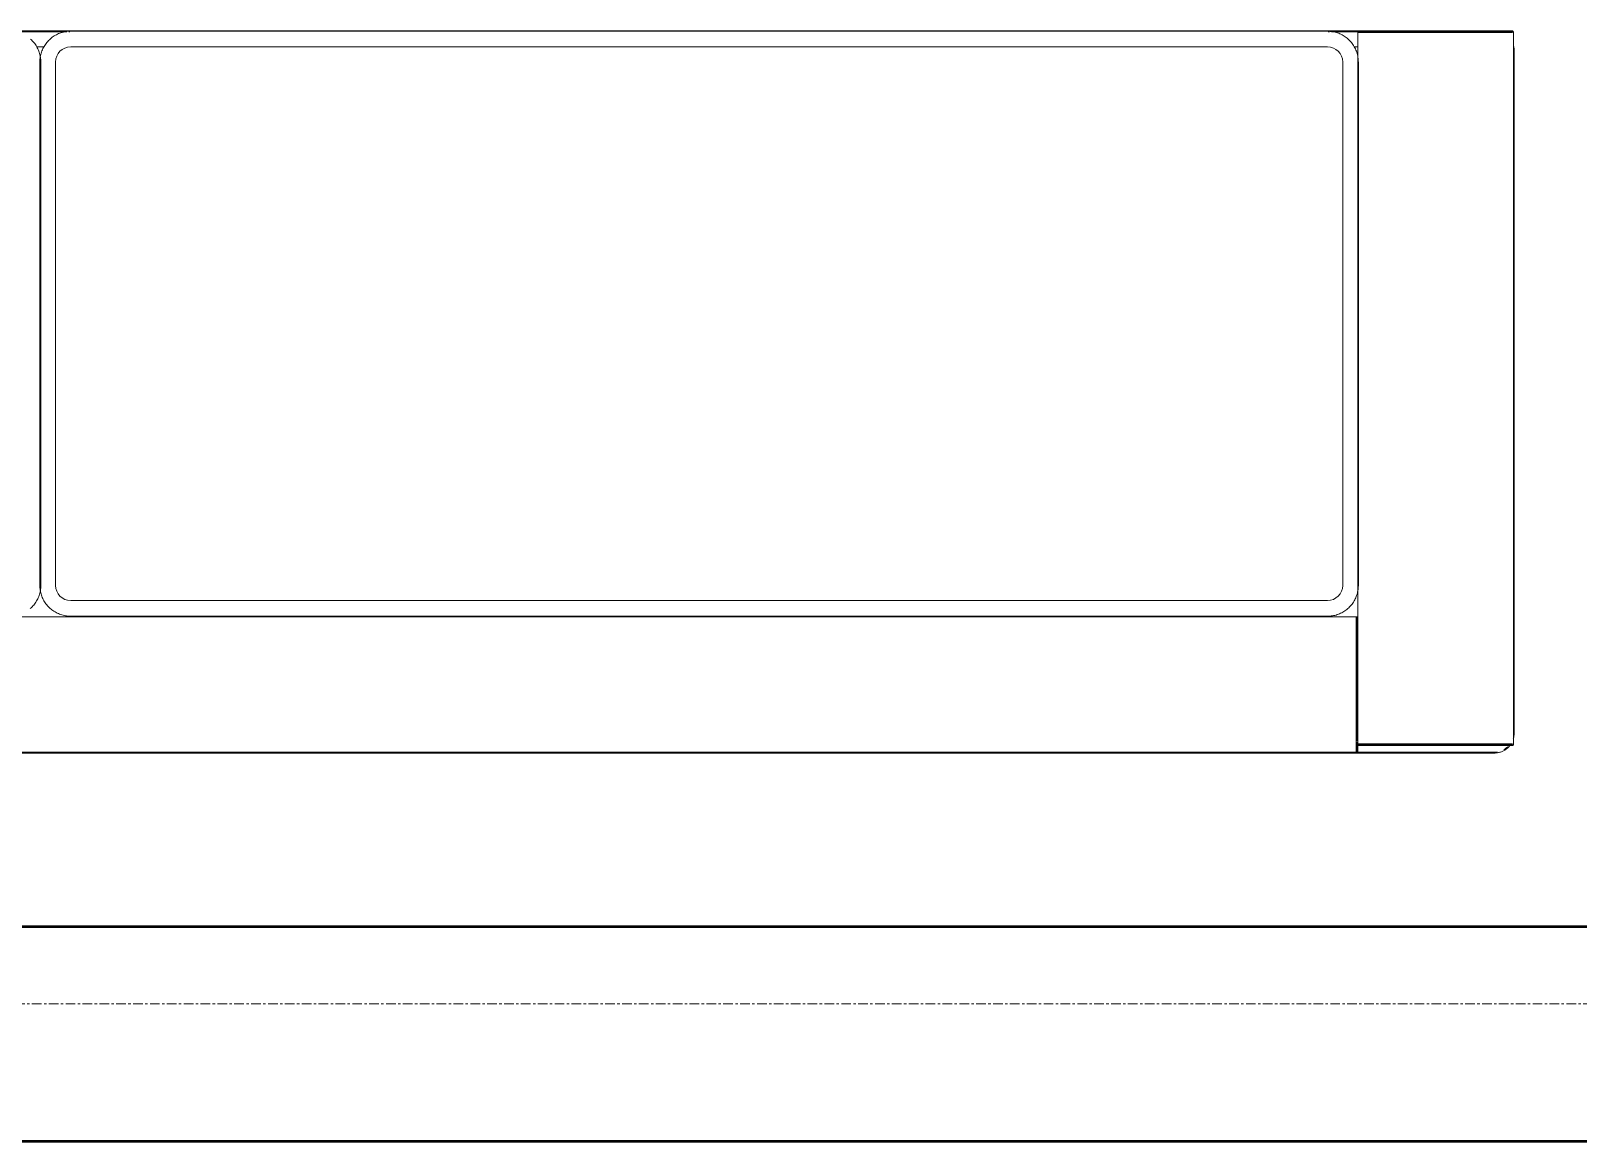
# Model space of a CAD drawing. Header units: inches. Extents: x -1714 to 1984, y -1043 to 970.
# Drawn here: x -1173.6 to -1093.3, y -239.9 to -182.3 of the extents above; entities that cross this region are included whole.
import ezdxf

# ---------------------------------------------------------------- set-up
doc = ezdxf.new("R2010")
doc.units = ezdxf.units.IN
doc.header["$MEASUREMENT"] = 0
doc.linetypes.add('Grid Line 1_2_', pattern=[0.875, 0.5, -0.125, 0.125, -0.125])
for name, color, linetype, lineweight in [('A-WALL', 113, 'Continuous', 13), ('I-FURN', 30, 'Continuous', 9), ('S-GRID', 1, 'Continuous', 9)]:
    doc.layers.add(name, color=color, linetype=linetype, lineweight=lineweight)

# ---------------------------------------------------------------- blocks, each defined once
blk = doc.blocks.new('3_Seater_Sofa_-_Fully_Parametric_16203 _1_ - 3_Seater_Sofa_-_Fully_Parametric_16203 _1_-1479564-L2 - Architectural')
at = {"layer": 'I-FURN'}
for p, q in [((69.157, 37.441), (-69.157, 37.441)), ((1.373, 37.401), (-1.373, 37.401)), ((1.54, 37.401), (1.477, 37.401)), ((66.795, 37.427), (1.575, 37.427)), ((66.891, 37.401), (66.83, 37.401)), ((68.37, 37.401), (66.997, 37.401)), ((68.37, 37.402), (68.37, 3.919)), ((69.858, 37.402), (68.37, 37.402)), ((73.09, 37.441), (69.157, 37.441)), ((70.448, 37.402), (69.858, 37.402)), ((75.759, 37.402), (70.448, 37.402)), ((74.45, 37.441), (73.429, 37.441)), ((75.653, 37.441), (74.781, 37.441)), ((75.75, 37.398), (75.711, 37.409)), ((76.236, 37.402), (75.759, 37.402)), ((76.441, 37.402), (76.236, 37.402)), ((76.441, 0.394), (76.441, 37.402)), ((0.185, 36.614), (-0.185, 36.614)), ((0.185, 36.614), (-0.185, 36.614)), ((66.795, 36.614), (1.575, 36.614)), ((66.795, 36.614), (1.575, 36.614)), ((68.37, 36.614), (68.185, 36.614)), ((68.37, 36.614), (68.185, 36.614)), ((76.48, 0.984), (76.48, 36.417)), ((-0.025, 35.827), (-0.025, 8.661)), ((0.025, 8.661), (0.025, 35.827)), ((0.787, 35.827), (0.787, 8.661)), ((0.787, 35.827), (0.787, 8.661)), ((67.583, 8.661), (67.583, 35.827)), ((67.583, 8.661), (67.583, 35.827)), ((68.395, 8.661), (68.395, 35.827)), ((1.575, 7.874), (66.795, 7.874)), ((1.575, 7.874), (66.795, 7.874)), ((68.331, 7.026), (-68.331, 7.026)), ((1.575, 7.062), (66.795, 7.062)), ((68.331, 4.664), (68.331, 7.026)), ((68.331, 4.117), (68.331, 4.664)), ((68.331, 3.919), (68.331, 4.112)), ((68.291, 3.919), (68.291, 0.787)), ((68.331, 3.919), (68.331, 0.787)), ((68.37, 0.787), (68.37, 3.919)), ((-68.331, 0), (68.331, 0)), ((68.331, 0.584), (68.331, 0.787)), ((68.331, 0), (68.331, 0.524)), ((68.331, 0.001), (75.457, 0.001)), ((68.37, 0.787), (68.37, 0.394)), ((68.37, 0.394), (69.858, 0.394)), ((68.41, 0.433), (68.412, 0.433)), ((69.157, 0.354), (71.418, 0.354)), ((69.858, 0.394), (70.448, 0.394)), ((70.448, 0.394), (75.759, 0.394)), ((71.746, 0.354), (72.763, 0.354)), ((73.101, 0.354), (75.653, 0.354)), ((75.759, 0.394), (76.236, 0.394)), ((76.236, 0.394), (76.441, 0.394)), ((-75.457, -0.039), (75.457, -0.039))]:
    blk.add_line(p, q, dxfattribs=at)
at = {"layer": 'I-FURN', "flags": 128}
for points in [[(0.025, 35.827), (0.024, 35.891), (0.02, 35.955), (0.014, 36.018), (0.005, 36.082), (-0.007, 36.145), (-0.021, 36.207), (-0.037, 36.269), (-0.056, 36.33), (-0.077, 36.39), (-0.101, 36.45), (-0.127, 36.508), (-0.156, 36.566), (-0.186, 36.622), (-0.219, 36.677), (-0.254, 36.73), (-0.292, 36.782), (-0.331, 36.833), (-0.372, 36.882), (-0.415, 36.929), (-0.46, 36.974), (-0.507, 37.018)], [(0.005, 36.082), (-0.007, 36.145), (-0.021, 36.207), (-0.037, 36.269), (-0.056, 36.33), (-0.077, 36.39), (-0.101, 36.45), (-0.127, 36.508), (-0.156, 36.566), (-0.186, 36.622), (-0.219, 36.677), (-0.254, 36.73), (-0.292, 36.782), (-0.331, 36.833), (-0.372, 36.882), (-0.415, 36.929), (-0.46, 36.974), (-0.507, 37.018)], [(1.575, 37.427), (1.511, 37.425), (1.447, 37.422), (1.383, 37.415), (1.32, 37.406), (1.257, 37.395), (1.195, 37.381), (1.133, 37.364), (1.072, 37.345), (1.011, 37.324), (0.952, 37.3), (0.893, 37.274), (0.836, 37.246), (0.78, 37.215), (0.725, 37.182), (0.671, 37.147), (0.619, 37.11), (0.569, 37.071), (0.52, 37.03), (0.473, 36.986), (0.427, 36.941), (0.383, 36.895), (0.342, 36.846), (0.302, 36.796), (0.264, 36.744), (0.229, 36.691), (0.195, 36.637), (0.164, 36.581), (0.135, 36.524), (0.108, 36.466), (0.084, 36.407), (0.062, 36.346), (0.042, 36.285), (0.025, 36.224), (0.01, 36.162), (-0.002, 36.099), (-0.011, 36.035), (-0.019, 35.972), (-0.023, 35.908), (-0.025, 35.844), (-0.025, 35.827)], [(1.575, 37.427), (1.511, 37.425), (1.447, 37.422), (1.383, 37.415), (1.32, 37.406), (1.257, 37.395), (1.195, 37.381), (1.133, 37.364), (1.072, 37.345), (1.011, 37.324), (0.952, 37.3), (0.893, 37.274), (0.836, 37.246), (0.78, 37.215), (0.725, 37.182), (0.671, 37.147), (0.619, 37.11), (0.569, 37.071), (0.52, 37.03), (0.473, 36.986), (0.427, 36.941), (0.383, 36.895), (0.342, 36.846), (0.302, 36.796), (0.264, 36.744), (0.229, 36.691), (0.195, 36.637), (0.164, 36.581), (0.135, 36.524), (0.108, 36.466), (0.084, 36.407), (0.062, 36.346), (0.042, 36.285), (0.025, 36.224), (0.01, 36.162), (-0.002, 36.099)], [(68.395, 35.827), (68.394, 35.891), (68.39, 35.955), (68.384, 36.018), (68.375, 36.082), (68.363, 36.145), (68.349, 36.207), (68.333, 36.269), (68.314, 36.33), (68.293, 36.39), (68.269, 36.45), (68.243, 36.508), (68.214, 36.566), (68.184, 36.622), (68.151, 36.677), (68.116, 36.73), (68.078, 36.782), (68.039, 36.833), (67.998, 36.882), (67.955, 36.929), (67.91, 36.974), (67.863, 37.018), (67.815, 37.06), (67.764, 37.1), (67.713, 37.137), (67.66, 37.173), (67.605, 37.207), (67.549, 37.238), (67.492, 37.267), (67.434, 37.294), (67.375, 37.318), (67.315, 37.34), (67.254, 37.359), (67.192, 37.377), (67.13, 37.391), (67.067, 37.403), (67.004, 37.413), (66.94, 37.42), (66.876, 37.425), (66.812, 37.427), (66.795, 37.427)], [(68.395, 35.827), (68.394, 35.891), (68.39, 35.955), (68.384, 36.018), (68.375, 36.082), (68.363, 36.145), (68.349, 36.207), (68.333, 36.269), (68.314, 36.33), (68.293, 36.39), (68.269, 36.45), (68.243, 36.508), (68.214, 36.566), (68.184, 36.622), (68.151, 36.677), (68.116, 36.73), (68.078, 36.782), (68.039, 36.833), (67.998, 36.882), (67.955, 36.929), (67.91, 36.974), (67.863, 37.018), (67.815, 37.06), (67.764, 37.1), (67.713, 37.137), (67.66, 37.173), (67.605, 37.207), (67.549, 37.238), (67.492, 37.267), (67.434, 37.294), (67.375, 37.318), (67.315, 37.34), (67.254, 37.359), (67.192, 37.377), (67.13, 37.391), (67.067, 37.403), (67.004, 37.413), (66.94, 37.42), (66.876, 37.425), (66.812, 37.427)], [(68.37, 37.402), (68.37, 37.403), (68.37, 37.405), (68.37, 37.406), (68.37, 37.408), (68.371, 37.409), (68.371, 37.411), (68.372, 37.412), (68.372, 37.414), (68.373, 37.415), (68.373, 37.417), (68.374, 37.418), (68.374, 37.42), (68.375, 37.421), (68.376, 37.422), (68.377, 37.424), (68.378, 37.425), (68.379, 37.426), (68.38, 37.428), (68.381, 37.429), (68.382, 37.43), (68.383, 37.431), (68.384, 37.432), (68.385, 37.433), (68.387, 37.434), (68.388, 37.435), (68.389, 37.436), (68.391, 37.436), (68.392, 37.437), (68.394, 37.438), (68.395, 37.438), (68.397, 37.439), (68.398, 37.439), (68.4, 37.44), (68.401, 37.44), (68.403, 37.44), (68.404, 37.441), (68.406, 37.441), (68.407, 37.441), (68.409, 37.441), (68.409, 37.441)], [(68.408, 37.362), (68.406, 37.362), (68.405, 37.362), (68.403, 37.363), (68.402, 37.363), (68.4, 37.363), (68.398, 37.364), (68.397, 37.364), (68.395, 37.365), (68.394, 37.365), (68.393, 37.366), (68.391, 37.367), (68.39, 37.367), (68.388, 37.368), (68.387, 37.369), (68.386, 37.37), (68.385, 37.371), (68.383, 37.372), (68.382, 37.373), (68.381, 37.374), (68.38, 37.375), (68.379, 37.376), (68.378, 37.378), (68.377, 37.379), (68.376, 37.38), (68.375, 37.382), (68.375, 37.383), (68.374, 37.384), (68.373, 37.386), (68.373, 37.387), (68.372, 37.389), (68.372, 37.39), (68.371, 37.392), (68.371, 37.393), (68.371, 37.395), (68.37, 37.396), (68.37, 37.398), (68.37, 37.4), (68.37, 37.401), (68.37, 37.402)], [(68.409, 37.441), (68.41, 37.441), (68.412, 37.441), (68.415, 37.441), (68.419, 37.441), (68.424, 37.441), (68.431, 37.441), (68.438, 37.441), (68.447, 37.441), (68.457, 37.441), (68.468, 37.441), (68.481, 37.441), (68.494, 37.441), (68.508, 37.441), (68.524, 37.441), (68.54, 37.441), (68.557, 37.441), (68.576, 37.441), (68.595, 37.441), (68.615, 37.441), (68.636, 37.441), (68.658, 37.441), (68.681, 37.441), (68.704, 37.441), (68.728, 37.441), (68.753, 37.441), (68.779, 37.441), (68.805, 37.441), (68.831, 37.441), (68.859, 37.441), (68.886, 37.441), (68.914, 37.441), (68.943, 37.441), (68.972, 37.441), (69.001, 37.441), (69.03, 37.441), (69.06, 37.441), (69.09, 37.441), (69.119, 37.441), (69.149, 37.441), (69.157, 37.441)], [(69.895, 37.441), (69.579, 37.441), (69.299, 37.441), (69.057, 37.441), (68.853, 37.441), (68.687, 37.441), (68.56, 37.441), (68.471, 37.441), (68.421, 37.441), (68.409, 37.441)], [(68.412, 37.362), (68.41, 37.362), (68.409, 37.362)], [(68.409, 37.362), (68.429, 37.362), (68.487, 37.362), (68.584, 37.362), (68.72, 37.362), (68.894, 37.362), (69.107, 37.362), (69.357, 37.362), (69.645, 37.362), (69.895, 37.362)], [(70.456, 37.441), (70.427, 37.441), (70.398, 37.441), (70.369, 37.441), (70.341, 37.441), (70.313, 37.441), (70.285, 37.441), (70.258, 37.441), (70.232, 37.441), (70.206, 37.441), (70.181, 37.441), (70.157, 37.441), (70.133, 37.441), (70.11, 37.441), (70.087, 37.441), (70.066, 37.441), (70.045, 37.441), (70.026, 37.441), (70.007, 37.441), (69.989, 37.441), (69.972, 37.441), (69.956, 37.441), (69.941, 37.441), (69.927, 37.441), (69.915, 37.441), (69.903, 37.441), (69.895, 37.441)], [(69.895, 37.362), (69.906, 37.362), (69.918, 37.362), (69.931, 37.362), (69.945, 37.362), (69.96, 37.362), (69.976, 37.362), (69.994, 37.362), (70.012, 37.362), (70.031, 37.362), (70.051, 37.362), (70.072, 37.362), (70.093, 37.362), (70.116, 37.362), (70.139, 37.362), (70.163, 37.362), (70.188, 37.362), (70.213, 37.362), (70.239, 37.362), (70.266, 37.362), (70.293, 37.362), (70.32, 37.362), (70.348, 37.362), (70.377, 37.362), (70.405, 37.362), (70.435, 37.362), (70.456, 37.362)], [(75.755, 37.441), (75, 37.441), (74.244, 37.441), (73.487, 37.441), (72.731, 37.441), (71.978, 37.441), (71.227, 37.441), (70.481, 37.441), (70.456, 37.441)], [(70.456, 37.362), (71.202, 37.362), (71.952, 37.362), (72.705, 37.362), (73.461, 37.362), (74.218, 37.362), (74.974, 37.362), (75.729, 37.362), (75.755, 37.362)], [(75.653, 37.441), (75.683, 37.441), (75.713, 37.441), (75.743, 37.441), (75.773, 37.441), (75.802, 37.441), (75.831, 37.441)], [(76.218, 37.441), (76.176, 37.441), (76.133, 37.441), (76.089, 37.441), (76.045, 37.441), (76, 37.441), (75.954, 37.441), (75.908, 37.441), (75.862, 37.441), (75.815, 37.441), (75.768, 37.441), (75.755, 37.441)], [(75.755, 37.362), (75.802, 37.362), (75.849, 37.362), (75.896, 37.362), (75.942, 37.362), (75.987, 37.362), (76.033, 37.362), (76.077, 37.362), (76.121, 37.362), (76.164, 37.362), (76.206, 37.362), (76.218, 37.362)], [(76.169, 37.441), (76.19, 37.441), (76.21, 37.441), (76.23, 37.441), (76.249, 37.441), (76.266, 37.441), (76.283, 37.441), (76.299, 37.441), (76.313, 37.441), (76.327, 37.441), (76.339, 37.441), (76.351, 37.441), (76.361, 37.441), (76.37, 37.441), (76.378, 37.441), (76.385, 37.441), (76.391, 37.441), (76.395, 37.441), (76.398, 37.441), (76.401, 37.441), (76.401, 37.441)], [(76.401, 37.441), (76.401, 37.441), (76.4, 37.441), (76.399, 37.441), (76.397, 37.441), (76.394, 37.441), (76.391, 37.441), (76.388, 37.441), (76.383, 37.441), (76.379, 37.441), (76.374, 37.441), (76.368, 37.441), (76.361, 37.441), (76.355, 37.441), (76.347, 37.441), (76.34, 37.441), (76.331, 37.441), (76.323, 37.441), (76.314, 37.441), (76.304, 37.441), (76.294, 37.441), (76.284, 37.441), (76.273, 37.441), (76.262, 37.441), (76.25, 37.441), (76.239, 37.441), (76.227, 37.441), (76.218, 37.441)], [(76.218, 37.362), (76.23, 37.362), (76.242, 37.362), (76.254, 37.362), (76.265, 37.362), (76.276, 37.362), (76.287, 37.362), (76.297, 37.362), (76.307, 37.362), (76.316, 37.362), (76.325, 37.362), (76.334, 37.362), (76.342, 37.362), (76.349, 37.362), (76.357, 37.362), (76.363, 37.362), (76.369, 37.362), (76.375, 37.362), (76.38, 37.362), (76.385, 37.362), (76.389, 37.362), (76.392, 37.362), (76.395, 37.362), (76.398, 37.362), (76.399, 37.362), (76.401, 37.362), (76.401, 37.362), (76.401, 37.362)], [(76.401, 37.441), (76.403, 37.441), (76.405, 37.441), (76.406, 37.441), (76.408, 37.44), (76.409, 37.44), (76.411, 37.44), (76.412, 37.439), (76.414, 37.439), (76.415, 37.438), (76.417, 37.438), (76.418, 37.437), (76.42, 37.436), (76.421, 37.436), (76.422, 37.435), (76.424, 37.434), (76.425, 37.433), (76.426, 37.432), (76.427, 37.431), (76.429, 37.43), (76.43, 37.429), (76.431, 37.428), (76.432, 37.427), (76.433, 37.425), (76.434, 37.424), (76.435, 37.423), (76.435, 37.422), (76.436, 37.42), (76.437, 37.419), (76.438, 37.417), (76.438, 37.416), (76.439, 37.414), (76.439, 37.413), (76.44, 37.411), (76.44, 37.41), (76.44, 37.408), (76.441, 37.407), (76.441, 37.405), (76.441, 37.404)], [(76.48, 36.417), (76.479, 36.458), (76.477, 36.499), (76.473, 36.54), (76.467, 36.58), (76.46, 36.621), (76.451, 36.661), (76.44, 36.7)], [(76.48, 36.417), (76.479, 36.458), (76.477, 36.499), (76.473, 36.54), (76.467, 36.58), (76.46, 36.621)], [(-0.52, 7.459), (-0.473, 7.502), (-0.427, 7.547), (-0.383, 7.594), (-0.342, 7.642), (-0.302, 7.692), (-0.264, 7.744), (-0.229, 7.797), (-0.195, 7.852), (-0.164, 7.907), (-0.135, 7.964), (-0.108, 8.023), (-0.084, 8.082), (-0.062, 8.142), (-0.042, 8.203), (-0.025, 8.264), (-0.01, 8.327), (0.002, 8.389), (0.011, 8.453), (0.019, 8.516), (0.023, 8.58), (0.025, 8.644), (0.025, 8.661)], [(-0.52, 7.459), (-0.473, 7.502), (-0.427, 7.547), (-0.383, 7.594), (-0.342, 7.642), (-0.302, 7.692), (-0.264, 7.744), (-0.229, 7.797), (-0.195, 7.852), (-0.164, 7.907), (-0.135, 7.964), (-0.108, 8.023), (-0.084, 8.082), (-0.062, 8.142), (-0.042, 8.203), (-0.025, 8.264), (-0.01, 8.327), (0.002, 8.389)], [(-0.025, 8.661), (-0.024, 8.597), (-0.02, 8.534), (-0.014, 8.47), (-0.005, 8.407), (0.007, 8.344), (0.021, 8.281), (0.037, 8.219), (0.056, 8.158), (0.077, 8.098), (0.101, 8.038), (0.127, 7.98), (0.156, 7.923), (0.186, 7.866), (0.219, 7.812), (0.254, 7.758), (0.292, 7.706), (0.331, 7.655), (0.372, 7.606), (0.415, 7.559), (0.46, 7.514), (0.507, 7.47), (0.555, 7.428), (0.606, 7.389), (0.657, 7.351), (0.71, 7.315), (0.765, 7.282), (0.821, 7.25), (0.878, 7.221), (0.936, 7.195), (0.995, 7.17), (1.055, 7.148), (1.116, 7.129), (1.178, 7.112), (1.24, 7.097), (1.303, 7.085), (1.366, 7.075), (1.43, 7.068), (1.494, 7.064), (1.558, 7.062), (1.575, 7.062)], [(-0.005, 8.407), (0.007, 8.344), (0.021, 8.281), (0.037, 8.219), (0.056, 8.158), (0.077, 8.098), (0.101, 8.038), (0.127, 7.98), (0.156, 7.923), (0.186, 7.866), (0.219, 7.812), (0.254, 7.758), (0.292, 7.706), (0.331, 7.655), (0.372, 7.606), (0.415, 7.559), (0.46, 7.514), (0.507, 7.47), (0.555, 7.428), (0.606, 7.389), (0.657, 7.351), (0.71, 7.315), (0.765, 7.282), (0.821, 7.25), (0.878, 7.221), (0.936, 7.195), (0.995, 7.17), (1.055, 7.148), (1.116, 7.129), (1.178, 7.112), (1.24, 7.097), (1.303, 7.085), (1.366, 7.075), (1.43, 7.068), (1.494, 7.064), (1.558, 7.062)], [(66.795, 7.062), (66.859, 7.063), (66.923, 7.067), (66.987, 7.073), (67.05, 7.082), (67.113, 7.093), (67.175, 7.107), (67.237, 7.124), (67.298, 7.143), (67.359, 7.164), (67.418, 7.188), (67.477, 7.214), (67.534, 7.242), (67.59, 7.273), (67.645, 7.306), (67.699, 7.341), (67.751, 7.378), (67.801, 7.417), (67.85, 7.459), (67.897, 7.502), (67.943, 7.547), (67.987, 7.594), (68.028, 7.642), (68.068, 7.692), (68.106, 7.744), (68.141, 7.797), (68.175, 7.852), (68.206, 7.907), (68.235, 7.964), (68.262, 8.023), (68.286, 8.082), (68.308, 8.142), (68.328, 8.203), (68.345, 8.264), (68.36, 8.327), (68.372, 8.389), (68.381, 8.453), (68.388, 8.516), (68.393, 8.58), (68.395, 8.644), (68.395, 8.661)], [(66.795, 7.062), (66.859, 7.063), (66.923, 7.067), (66.987, 7.073), (67.05, 7.082), (67.113, 7.093), (67.175, 7.107), (67.237, 7.124), (67.298, 7.143), (67.359, 7.164), (67.418, 7.188), (67.477, 7.214), (67.534, 7.242), (67.59, 7.273), (67.645, 7.306), (67.699, 7.341), (67.751, 7.378), (67.801, 7.417), (67.85, 7.459), (67.897, 7.502), (67.943, 7.547), (67.987, 7.594), (68.028, 7.642), (68.068, 7.692), (68.106, 7.744), (68.141, 7.797), (68.175, 7.852), (68.206, 7.907), (68.235, 7.964), (68.262, 8.023), (68.286, 8.082), (68.308, 8.142), (68.328, 8.203), (68.345, 8.264), (68.36, 8.327), (68.372, 8.389), (68.381, 8.453), (68.388, 8.516), (68.393, 8.58), (68.395, 8.644)], [(68.291, 6.987), (68.291, 6.988), (68.291, 6.99), (68.292, 6.992), (68.292, 6.993), (68.292, 6.995), (68.292, 6.996), (68.293, 6.998), (68.293, 6.999), (68.294, 7.001), (68.294, 7.002), (68.295, 7.004), (68.296, 7.005), (68.296, 7.006), (68.297, 7.008), (68.298, 7.009), (68.299, 7.01), (68.3, 7.012), (68.301, 7.013), (68.302, 7.014), (68.303, 7.015), (68.304, 7.016), (68.306, 7.017), (68.307, 7.018), (68.308, 7.019), (68.309, 7.02), (68.311, 7.021), (68.312, 7.022), (68.313, 7.022), (68.315, 7.023), (68.316, 7.024), (68.318, 7.024), (68.319, 7.025), (68.321, 7.025), (68.322, 7.025), (68.324, 7.026), (68.325, 7.026), (68.327, 7.026), (68.329, 7.026), (68.33, 7.026), (68.332, 7.026), (68.333, 7.026), (68.335, 7.026), (68.336, 7.026), (68.338, 7.026), (68.34, 7.025), (68.341, 7.025), (68.343, 7.024), (68.344, 7.024), (68.346, 7.023), (68.347, 7.023), (68.348, 7.022), (68.35, 7.021), (68.351, 7.02), (68.352, 7.02), (68.354, 7.019), (68.355, 7.018), (68.356, 7.017), (68.357, 7.016), (68.359, 7.015), (68.36, 7.014), (68.361, 7.012), (68.362, 7.011), (68.363, 7.01), (68.364, 7.009), (68.364, 7.007), (68.365, 7.006), (68.366, 7.004), (68.367, 7.003), (68.367, 7.002), (68.368, 7), (68.368, 6.999), (68.369, 6.997), (68.369, 6.996), (68.369, 6.994), (68.37, 6.992), (68.37, 6.991), (68.37, 6.989), (68.37, 6.988), (68.37, 6.987)], [(68.291, 6.987), (68.291, 6.952), (68.291, 6.846), (68.291, 6.67), (68.291, 6.424), (68.291, 6.109), (68.291, 5.724), (68.291, 5.271), (68.291, 4.75), (68.291, 4.627)], [(68.291, 6.904), (68.291, 6.977), (68.291, 6.987)], [(68.37, 6.987), (68.37, 6.952), (68.37, 6.904)], [(68.37, 4.627), (68.37, 5.162), (68.37, 5.63), (68.37, 6.03), (68.37, 6.361), (68.37, 6.622), (68.37, 6.813), (68.37, 6.934), (68.37, 6.985), (68.37, 6.987)], [(68.291, 4.627), (68.291, 4.617), (68.291, 4.605), (68.291, 4.593), (68.291, 4.579), (68.291, 4.565), (68.291, 4.549), (68.291, 4.532), (68.291, 4.515), (68.291, 4.496), (68.291, 4.477), (68.291, 4.456), (68.291, 4.435), (68.291, 4.413), (68.291, 4.39), (68.291, 4.367), (68.291, 4.342), (68.291, 4.317), (68.291, 4.292), (68.291, 4.266), (68.291, 4.239), (68.291, 4.212), (68.291, 4.184), (68.291, 4.156), (68.291, 4.127), (68.291, 4.098), (68.291, 4.069), (68.291, 4.039), (68.291, 4.01), (68.291, 3.98), (68.291, 3.95), (68.291, 3.92), (68.291, 3.919)], [(68.37, 3.919), (68.37, 3.949), (68.37, 3.979), (68.37, 4.008), (68.37, 4.038), (68.37, 4.067), (68.37, 4.097), (68.37, 4.126), (68.37, 4.154), (68.37, 4.182), (68.37, 4.21), (68.37, 4.237), (68.37, 4.264), (68.37, 4.291), (68.37, 4.316), (68.37, 4.341), (68.37, 4.366), (68.37, 4.389), (68.37, 4.412), (68.37, 4.434), (68.37, 4.455), (68.37, 4.476), (68.37, 4.495), (68.37, 4.514), (68.37, 4.532), (68.37, 4.548), (68.37, 4.564), (68.37, 4.579), (68.37, 4.592), (68.37, 4.605), (68.37, 4.616), (68.37, 4.626), (68.37, 4.627)], [(76.438, 0.694), (76.448, 0.73), (76.458, 0.77), (76.465, 0.81), (76.471, 0.851), (76.476, 0.891), (76.479, 0.932), (76.48, 0.973), (76.48, 0.984)], [(76.465, 0.81), (76.471, 0.851), (76.476, 0.891), (76.479, 0.932), (76.48, 0.973), (76.48, 0.984)], [(68.291, 0.787), (68.291, 0.757), (68.291, 0.728), (68.291, 0.698), (68.291, 0.668), (68.291, 0.639), (68.291, 0.61), (68.291, 0.581), (68.291, 0.552), (68.291, 0.524), (68.291, 0.496), (68.291, 0.469), (68.291, 0.442), (68.291, 0.416), (68.291, 0.39), (68.291, 0.365), (68.291, 0.341), (68.291, 0.317), (68.291, 0.294), (68.291, 0.272), (68.291, 0.251), (68.291, 0.23), (68.291, 0.211), (68.291, 0.192), (68.291, 0.175), (68.291, 0.158), (68.291, 0.142), (68.291, 0.128), (68.291, 0.114), (68.291, 0.102), (68.291, 0.09), (68.291, 0.08), (68.291, 0.071), (68.291, 0.063), (68.291, 0.056), (68.291, 0.05), (68.291, 0.046), (68.291, 0.042), (68.291, 0.04), (68.291, 0.039)], [(68.37, 0.039), (68.37, 0.038), (68.37, 0.036), (68.37, 0.035), (68.369, 0.033), (68.369, 0.032), (68.369, 0.03), (68.368, 0.028), (68.368, 0.027), (68.367, 0.026), (68.367, 0.024), (68.366, 0.023), (68.366, 0.021), (68.365, 0.02), (68.364, 0.018), (68.363, 0.017), (68.362, 0.016), (68.361, 0.015), (68.36, 0.013), (68.359, 0.012), (68.358, 0.011), (68.357, 0.01), (68.356, 0.009), (68.354, 0.008), (68.353, 0.007), (68.352, 0.006), (68.351, 0.005), (68.349, 0.005), (68.348, 0.004), (68.346, 0.003), (68.345, 0.003), (68.343, 0.002), (68.342, 0.002), (68.34, 0.001), (68.339, 0.001), (68.337, 0.001), (68.336, 0), (68.334, 0), (68.333, 0)], [(68.37, 0.039), (68.37, 0.04), (68.37, 0.042), (68.37, 0.045), (68.37, 0.049), (68.37, 0.054), (68.37, 0.061), (68.37, 0.069), (68.37, 0.077), (68.37, 0.087), (68.37, 0.098), (68.37, 0.111), (68.37, 0.124), (68.37, 0.138), (68.37, 0.154), (68.37, 0.17), (68.37, 0.187), (68.37, 0.206), (68.37, 0.225), (68.37, 0.245), (68.37, 0.266), (68.37, 0.288), (68.37, 0.311), (68.37, 0.334), (68.37, 0.358), (68.37, 0.383), (68.37, 0.409), (68.37, 0.435), (68.37, 0.461), (68.37, 0.489), (68.37, 0.516), (68.37, 0.544), (68.37, 0.573), (68.37, 0.602), (68.37, 0.631), (68.37, 0.66), (68.37, 0.69), (68.37, 0.72), (68.37, 0.749), (68.37, 0.779), (68.37, 0.787)], [(68.37, 0.394), (68.37, 0.395), (68.37, 0.397), (68.37, 0.398), (68.37, 0.4), (68.371, 0.402), (68.371, 0.403), (68.372, 0.405), (68.372, 0.406), (68.373, 0.408), (68.373, 0.409), (68.374, 0.41), (68.374, 0.412), (68.375, 0.413), (68.376, 0.415), (68.377, 0.416), (68.378, 0.417), (68.379, 0.418), (68.38, 0.42), (68.381, 0.421), (68.382, 0.422), (68.383, 0.423), (68.384, 0.424), (68.385, 0.425), (68.387, 0.426), (68.388, 0.427), (68.389, 0.428), (68.391, 0.428), (68.392, 0.429), (68.394, 0.43), (68.395, 0.43), (68.397, 0.431), (68.398, 0.431), (68.4, 0.432), (68.401, 0.432), (68.403, 0.432), (68.404, 0.433), (68.406, 0.433), (68.407, 0.433), (68.409, 0.433)], [(68.409, 0.354), (68.408, 0.354), (68.406, 0.354), (68.405, 0.355), (68.403, 0.355), (68.402, 0.355), (68.4, 0.355), (68.398, 0.356), (68.397, 0.356), (68.395, 0.357), (68.394, 0.357), (68.393, 0.358), (68.391, 0.359), (68.39, 0.36), (68.388, 0.36), (68.387, 0.361), (68.386, 0.362), (68.385, 0.363), (68.383, 0.364), (68.382, 0.365), (68.381, 0.366), (68.38, 0.367), (68.379, 0.369), (68.378, 0.37), (68.377, 0.371), (68.376, 0.372), (68.375, 0.374), (68.375, 0.375), (68.374, 0.377), (68.373, 0.378), (68.373, 0.379), (68.372, 0.381), (68.372, 0.382), (68.371, 0.384), (68.371, 0.385), (68.371, 0.387), (68.37, 0.389), (68.37, 0.39), (68.37, 0.392), (68.37, 0.393), (68.37, 0.394)], [(68.37, 0.39), (68.37, 0.365), (68.37, 0.341), (68.37, 0.317), (68.37, 0.294), (68.37, 0.272), (68.37, 0.251), (68.37, 0.23), (68.37, 0.211), (68.37, 0.192), (68.37, 0.175), (68.37, 0.158), (68.37, 0.142), (68.37, 0.128), (68.37, 0.114), (68.37, 0.102), (68.37, 0.09), (68.37, 0.08), (68.37, 0.071), (68.37, 0.063), (68.37, 0.056), (68.37, 0.05), (68.37, 0.046), (68.37, 0.042), (68.37, 0.04), (68.37, 0.039)], [(69.895, 0.433), (69.579, 0.433), (69.299, 0.433), (69.057, 0.433), (68.853, 0.433), (68.687, 0.433), (68.56, 0.433), (68.471, 0.433), (68.421, 0.433), (68.409, 0.433)], [(69.157, 0.354), (69.127, 0.354), (69.098, 0.354), (69.068, 0.354), (69.038, 0.354), (69.009, 0.354), (68.98, 0.354), (68.951, 0.354), (68.922, 0.354), (68.894, 0.354), (68.866, 0.354), (68.839, 0.354), (68.812, 0.354), (68.786, 0.354), (68.76, 0.354), (68.735, 0.354), (68.711, 0.354), (68.687, 0.354), (68.664, 0.354), (68.642, 0.354), (68.621, 0.354), (68.6, 0.354), (68.581, 0.354), (68.562, 0.354), (68.545, 0.354), (68.528, 0.354), (68.512, 0.354), (68.498, 0.354), (68.484, 0.354), (68.472, 0.354), (68.46, 0.354), (68.45, 0.354), (68.441, 0.354), (68.433, 0.354), (68.426, 0.354), (68.42, 0.354), (68.416, 0.354), (68.412, 0.354), (68.41, 0.354), (68.409, 0.354)], [(68.409, 0.354), (68.429, 0.354), (68.487, 0.354), (68.584, 0.354), (68.72, 0.354), (68.894, 0.354), (69.107, 0.354), (69.357, 0.354), (69.645, 0.354), (69.895, 0.354)], [(70.456, 0.433), (70.427, 0.433), (70.398, 0.433), (70.369, 0.433), (70.341, 0.433), (70.313, 0.433), (70.285, 0.433), (70.258, 0.433), (70.232, 0.433), (70.206, 0.433), (70.181, 0.433), (70.157, 0.433), (70.133, 0.433), (70.11, 0.433), (70.087, 0.433), (70.066, 0.433), (70.045, 0.433), (70.026, 0.433), (70.007, 0.433), (69.989, 0.433), (69.972, 0.433), (69.956, 0.433), (69.941, 0.433), (69.927, 0.433), (69.915, 0.433), (69.903, 0.433), (69.895, 0.433)], [(69.895, 0.354), (69.906, 0.354), (69.918, 0.354), (69.931, 0.354), (69.945, 0.354), (69.96, 0.354), (69.976, 0.354), (69.994, 0.354), (70.012, 0.354), (70.031, 0.354), (70.051, 0.354), (70.072, 0.354), (70.093, 0.354), (70.116, 0.354), (70.139, 0.354), (70.163, 0.354), (70.188, 0.354), (70.213, 0.354), (70.239, 0.354), (70.266, 0.354), (70.293, 0.354), (70.32, 0.354), (70.348, 0.354), (70.377, 0.354), (70.405, 0.354), (70.435, 0.354), (70.456, 0.354)], [(75.755, 0.433), (75, 0.433), (74.244, 0.433), (73.487, 0.433), (72.731, 0.433), (71.978, 0.433), (71.227, 0.433), (70.481, 0.433), (70.456, 0.433)], [(70.456, 0.354), (71.202, 0.354), (71.952, 0.354), (72.705, 0.354), (73.461, 0.354), (74.218, 0.354), (74.974, 0.354), (75.729, 0.354), (75.755, 0.354)], [(75.457, -0.039), (75.498, -0.039), (75.538, -0.036), (75.579, -0.032), (75.62, -0.026), (75.66, -0.019), (75.7, -0.01), (75.739, 0), (75.779, 0.013), (75.817, 0.026), (75.855, 0.041), (75.893, 0.058), (75.929, 0.076), (75.965, 0.096), (76, 0.117), (76.035, 0.139), (76.068, 0.163), (76.1, 0.188), (76.132, 0.215), (76.162, 0.242), (76.191, 0.271), (76.219, 0.301), (76.246, 0.332), (76.271, 0.364), (76.295, 0.397)], [(75.839, 0.354), (75.81, 0.354), (75.781, 0.354), (75.751, 0.354), (75.721, 0.354), (75.691, 0.354), (75.662, 0.354), (75.653, 0.354)], [(76.218, 0.433), (76.176, 0.433), (76.133, 0.433), (76.089, 0.433), (76.045, 0.433), (76, 0.433), (75.954, 0.433), (75.908, 0.433), (75.862, 0.433), (75.815, 0.433), (75.768, 0.433), (75.755, 0.433)], [(75.755, 0.354), (75.802, 0.354), (75.849, 0.354), (75.896, 0.354), (75.942, 0.354), (75.987, 0.354), (76.033, 0.354), (76.077, 0.354), (76.121, 0.354), (76.164, 0.354), (76.206, 0.354), (76.218, 0.354)], [(76.035, 0.139), (76.068, 0.163), (76.1, 0.188), (76.132, 0.215), (76.162, 0.242), (76.191, 0.271), (76.219, 0.301), (76.246, 0.332), (76.271, 0.364), (76.295, 0.397)], [(76.401, 0.354), (76.401, 0.354), (76.399, 0.354), (76.396, 0.354), (76.392, 0.354), (76.387, 0.354), (76.38, 0.354), (76.372, 0.354), (76.364, 0.354), (76.354, 0.354), (76.342, 0.354), (76.33, 0.354), (76.317, 0.354), (76.303, 0.354), (76.287, 0.354), (76.271, 0.354), (76.253, 0.354), (76.235, 0.354), (76.216, 0.354), (76.196, 0.354), (76.175, 0.354), (76.153, 0.354)], [(76.401, 0.433), (76.401, 0.433), (76.4, 0.433), (76.399, 0.433), (76.397, 0.433), (76.394, 0.433), (76.391, 0.433), (76.388, 0.433), (76.383, 0.433), (76.379, 0.433), (76.374, 0.433), (76.368, 0.433), (76.361, 0.433), (76.355, 0.433), (76.347, 0.433), (76.34, 0.433), (76.331, 0.433), (76.323, 0.433), (76.314, 0.433), (76.304, 0.433), (76.294, 0.433), (76.284, 0.433), (76.273, 0.433), (76.262, 0.433), (76.25, 0.433), (76.239, 0.433), (76.227, 0.433), (76.218, 0.433)], [(76.218, 0.354), (76.23, 0.354), (76.242, 0.354), (76.254, 0.354), (76.265, 0.354), (76.276, 0.354), (76.287, 0.354), (76.297, 0.354), (76.307, 0.354), (76.316, 0.354), (76.325, 0.354), (76.334, 0.354), (76.342, 0.354), (76.349, 0.354), (76.357, 0.354), (76.363, 0.354), (76.369, 0.354), (76.375, 0.354), (76.38, 0.354), (76.385, 0.354), (76.389, 0.354), (76.392, 0.354), (76.395, 0.354), (76.398, 0.354), (76.399, 0.354), (76.401, 0.354), (76.401, 0.354), (76.401, 0.354)], [(76.441, 0.392), (76.441, 0.391), (76.441, 0.389), (76.44, 0.387), (76.44, 0.386), (76.44, 0.384), (76.439, 0.383), (76.439, 0.381), (76.438, 0.38), (76.438, 0.378), (76.437, 0.377), (76.436, 0.376), (76.436, 0.374), (76.435, 0.373), (76.434, 0.371), (76.433, 0.37), (76.432, 0.369), (76.431, 0.368), (76.43, 0.367), (76.429, 0.365), (76.428, 0.364), (76.427, 0.363), (76.425, 0.362), (76.424, 0.361), (76.423, 0.361), (76.421, 0.36), (76.42, 0.359), (76.419, 0.358), (76.417, 0.358), (76.416, 0.357), (76.414, 0.356), (76.413, 0.356), (76.411, 0.356), (76.41, 0.355), (76.408, 0.355), (76.407, 0.355), (76.405, 0.354), (76.403, 0.354), (76.402, 0.354), (76.401, 0.354)], [(75.457, -0.039), (75.498, -0.039), (75.538, -0.036), (75.579, -0.032), (75.62, -0.026), (75.66, -0.019)]]:
    blk.add_lwpolyline(points, dxfattribs=at)
at = {"layer": 'I-FURN'}
for centre, radius, start, end in [((1.575, 35.827), 0.787, 90, 180), ((1.575, 35.827), 0.787, 90, 180), ((66.795, 35.827), 0.787, 360, 90), ((66.795, 35.827), 0.787, 360, 90), ((1.575, 8.661), 0.787, 180, 270), ((1.575, 8.661), 0.787, 180, 270), ((66.795, 8.661), 0.787, 270, 360), ((66.795, 8.661), 0.787, 270, 360), ((75.457, 0.984), 0.984, 270, 278.89724), ((75.457, 0.984), 0.983, 270, 278.66252), ((75.457, 0.984), 0.983, 270, 278.66252), ((75.457, 0.984), 0.984, 270, 278.89724), ((75.457, 0.984), 0.983, 300, 315)]:
    blk.add_arc(centre, radius, start, end, dxfattribs=at)
for points in [[(68.339, 6.94), (68.341, 6.939), (68.346, 6.938), (68.353, 6.934), (68.358, 6.93), (68.363, 6.925), (68.366, 6.92), (68.368, 6.915), (68.37, 6.909), (68.37, 6.905), (68.37, 6.904)], [(68.37, 6.904), (68.37, 6.902), (68.37, 6.898), (68.368, 6.892), (68.366, 6.887), (68.363, 6.882), (68.358, 6.877), (68.353, 6.873), (68.346, 6.869), (68.341, 6.868), (68.339, 6.867)]]:
    blk.add_open_spline(points, degree=3, dxfattribs=at)

msp = doc.modelspace()

# ---------------------------------------------------------------- linework, layer by layer
at = {"layer": 'A-WALL', "lineweight": 50}
for p, q in [((-854.101, -228.79), (-1408.351, -228.79)), ((-1408.351, -239.915), (-870.413, -239.915))]:
    msp.add_line(p, q, dxfattribs=at)
at = {"layer": 'S-GRID', "linetype": 'Grid Line 1_2_'}
msp.add_line((-1714.247, -232.79), (1936.333, -232.79), dxfattribs=at)

# ---------------------------------------------------------------- block references
at = {"layer": 'I-FURN'}
msp.add_blockref('3_Seater_Sofa_-_Fully_Parametric_16203 _1_ - 3_Seater_Sofa_-_Fully_Parametric_16203 _1_-1479564-L2 - Architectural', (-1173.064, -219.734), dxfattribs=at)

doc.saveas('drawing.dxf')
